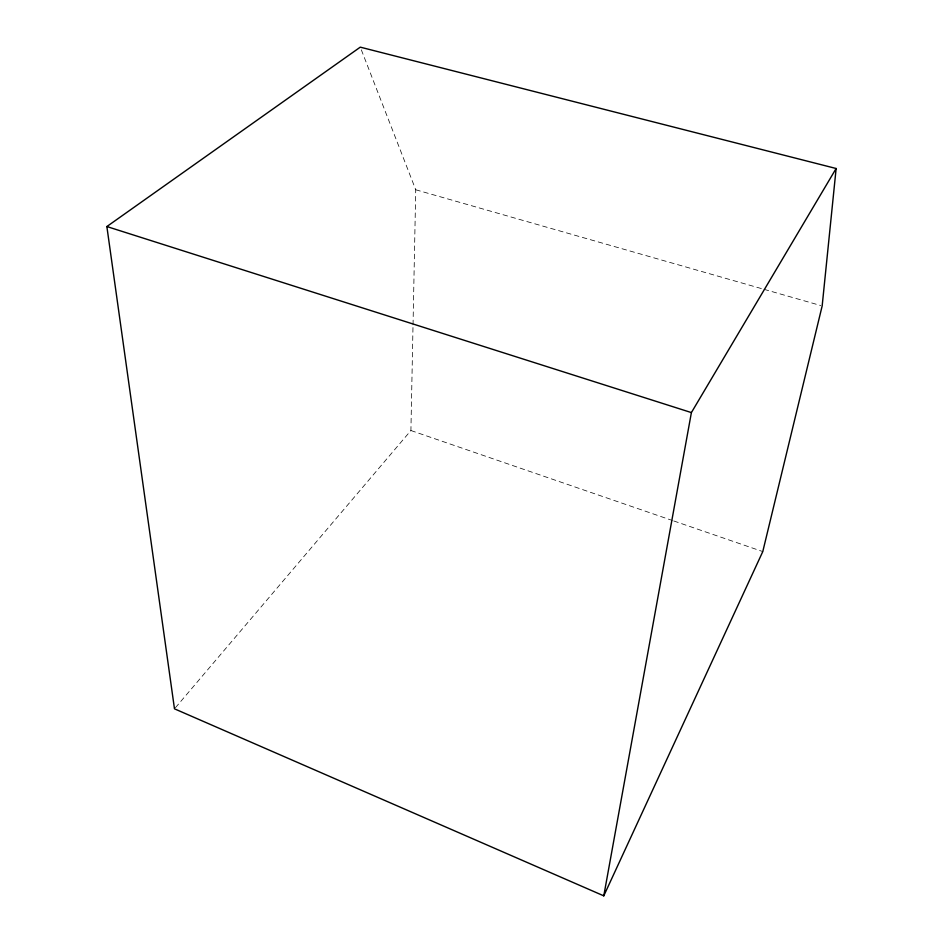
<?xml version="1.0" encoding="UTF-8"?>
<svg xmlns="http://www.w3.org/2000/svg" width="943" height="943" viewBox="0 0 943 943"><rect width="100%" height="100%" fill="white"/><g stroke="black" fill="none" stroke-linecap="round" stroke-linejoin="round"><path stroke-width="0.71" stroke-dasharray="4.71 3.54" d="M175.433 707.698L410.912 430.527L412.999 326.302M413.034 324.828L415.733 189.767L360.285 47.15M415.733 189.767L762.687 288.935M764.101 289.348L820.74 305.532M410.912 430.527L672.383 520.489M673.774 520.96L762.781 551.584"/><path stroke-width="1.41" d="M836.135 168.502L822.166 305.945L762.781 551.584L603.779 895.85L174.479 708.818L106.865 226.544L360.285 47.15L836.135 168.502L691.396 412.586L603.779 895.85M106.865 226.544L691.396 412.586"/></g></svg>
